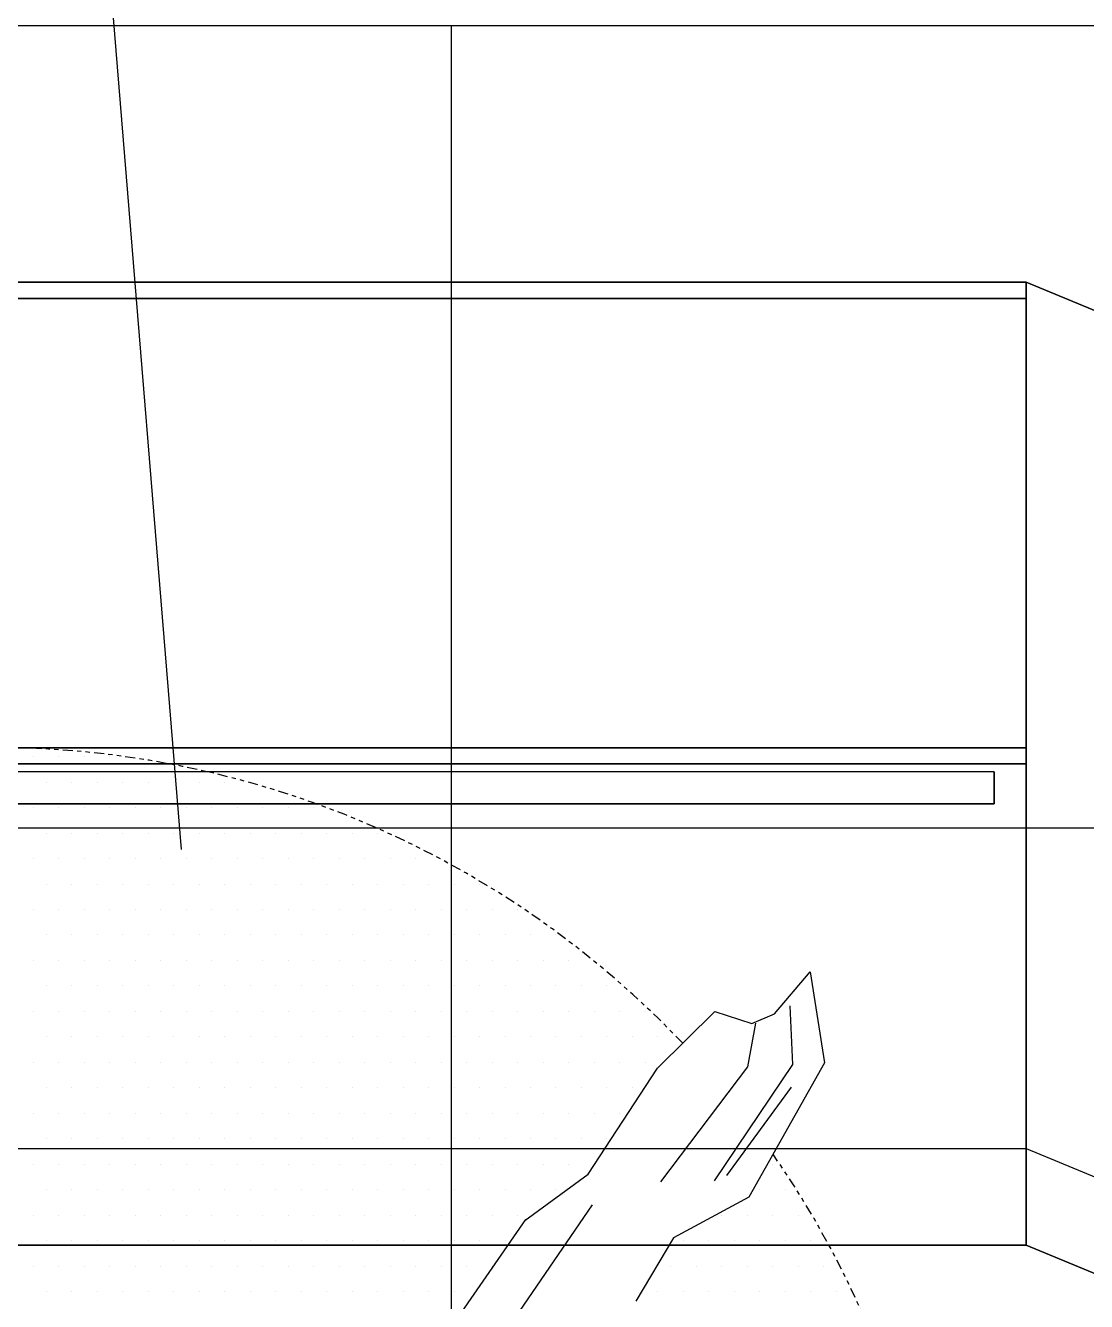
# Model space of a CAD drawing. Extents: x 10 to 414, y 6 to 280.
# Drawn here: x 213.34 to 238.12, y 183.69 to 213.51 of the extents above; entities that cross this region are included whole.
import ezdxf

# ---------------------------------------------------------------- set-up
doc = ezdxf.new("R2010")
doc.units = 0
doc.header["$LTSCALE"] = 5
doc.header["$MEASUREMENT"] = 0
doc.linetypes.add('PHANTOM', pattern=[2.5, 1.25, -0.25, 0.25, -0.25, 0.25, -0.25])
doc.layers.get('0').update_dxf_attribs({"linetype": 'CONTINUOUS'})
for name, color, linetype in [('IURI-1', 12, 'CONTINUOUS'), ('MAN', 3, 'CONTINUOUS'), ('MAN-HIDE', 7, 'CONTINUOUS'), ('PAVIMENTO', 40, 'CONTINUOUS'), ('QUOTE', 7, 'CONTINUOUS')]:
    doc.layers.add(name, color=color, linetype=linetype)

# ---------------------------------------------------------------- blocks, each defined once
blk = doc.blocks.new('SPF-P16')
at = {"layer": 'IURI-1', "color": 132, "extrusion": (1, 1.29223e-13, 1.49027e-13)}
blk.add_line((1600, -25, 60), (1600, -25, 640), dxfattribs=at)
at = {"layer": 'IURI-1', "color": 8}
for points in [[(1600, 0), (0, 0), (0, 0, 60), (1600, 0, 60)], [(0, 0, 802.49), (1600, 0, 802.49), (1600, 0, 782.42), (0, 0, 782.42)], [(0, 0, 802.49), (1600, 0, 802.49), (1600, -600, 750), (0, -600, 750)], [(1600, 0), (1600, -300), (1600, -300, 60), (1600, 0, 60)], [(1600, -600, 729.92), (1600, -600, 750), (1600, 0, 802.49), (1600, 0, 782.42)], [(1600, -300), (0, -300), (0, -300, 60), (1600, -300, 60)], [(0, -600, 750), (0, -600, 729.92), (1600, -600, 729.92), (1600, -600, 750)]]:
    blk.add_3dface(points, dxfattribs=at)
at = {"layer": 'IURI-1', "color": 132}
for points in [[(0, 0, 640), (0, 0, 60), (1600, 0, 60), (1600, 0, 640)], [(0, 0, 777.4), (0, 0, 650), (1600, 0, 650), (1600, 0, 777.4)], [(1600, 0, 60), (1600, 0, 640), (1600, -300, 640), (1600, -300, 60)], [(1600, -10, 650), (1600, -10, 640), (10, -10, 640), (10, -10, 650)], [(1600, -290, 650), (1600, -290, 640), (1600, -10, 640), (1600, -10, 650)], [(1600, -290, 650), (1600, -290, 640), (10, -290, 640), (10, -290, 650)], [(0, -300, 640), (0, -300, 60), (1600, -300, 60), (1600, -300, 640)], [(1580, -325, 620), (1580, -305, 620), (20, -305, 620), (20, -325, 620)], [(1580, -305, 80), (1580, -305, 620), (1580, -325, 620), (1580, -325, 80)], [(20, -325, 620), (1580, -325, 620), (1580, -325, 80), (20, -325, 80)], [(1600, -539.85, 650), (1600, -600, 684.84), (0, -600, 684.84), (0, -539.85, 650)], [(1600, -600, 684.84), (1600, -600, 724.9), (0, -600, 724.9), (0, -600, 684.84)]]:
    blk.add_3dface(points, dxfattribs=at)
for points, invisible_edges in [([(1600, 0, 650), (1600, -539.85, 650), (1600, -600, 684.84), (1600, -600, 724.9)], 8), ([(1600, 0, 650), (1600, 0, 777.4), (1600, -600, 724.9)], 12)]:
    blk.add_3dface(points, dxfattribs=dict(at, invisible_edges=invisible_edges))
blk = doc.blocks.new('*X11')
at = {"color": 0}
for p, q in [((682.625, 349.25), (682.625, 349.25)), ((674.6875, 333.375), (674.6875, 333.375)), ((690.5625, 333.375), (690.5625, 333.375)), ((650.875, 317.5), (650.875, 317.5)), ((666.75, 317.5), (666.75, 317.5)), ((682.625, 317.5), (682.625, 317.5)), ((698.5, 317.5), (698.5, 317.5)), ((627.0625, 301.625), (627.0625, 301.625)), ((642.9375, 301.625), (642.9375, 301.625)), ((658.8125, 301.625), (658.8125, 301.625)), ((674.6875, 301.625), (674.6875, 301.625)), ((690.5625, 301.625), (690.5625, 301.625)), ((706.4375, 301.625), (706.4375, 301.625)), ((619.125, 285.75), (619.125, 285.75)), ((635, 285.75), (635, 285.75)), ((650.875, 285.75), (650.875, 285.75)), ((666.75, 285.75), (666.75, 285.75)), ((682.625, 285.75), (682.625, 285.75)), ((698.5, 285.75), (698.5, 285.75)), ((714.375, 285.75), (714.375, 285.75)), ((611.1875, 269.875), (611.1875, 269.875)), ((627.0625, 269.875), (627.0625, 269.875)), ((642.9375, 269.875), (642.9375, 269.875)), ((658.8125, 269.875), (658.8125, 269.875)), ((674.6875, 269.875), (674.6875, 269.875)), ((690.5625, 269.875), (690.5625, 269.875)), ((706.4375, 269.875), (706.4375, 269.875)), ((722.3125, 269.875), (722.3125, 269.875)), ((603.25, 254), (603.25, 254)), ((619.125, 254), (619.125, 254)), ((635, 254), (635, 254)), ((650.875, 254), (650.875, 254)), ((666.75, 254), (666.75, 254)), ((682.625, 254), (682.625, 254)), ((698.5, 254), (698.5, 254)), ((714.375, 254), (714.375, 254)), ((730.25, 254), (730.25, 254)), ((595.3125, 238.125), (595.3125, 238.125)), ((611.1875, 238.125), (611.1875, 238.125)), ((627.0625, 238.125), (627.0625, 238.125)), ((642.9375, 238.125), (642.9375, 238.125)), ((658.8125, 238.125), (658.8125, 238.125)), ((674.6875, 238.125), (674.6875, 238.125)), ((690.5625, 238.125), (690.5625, 238.125)), ((706.4375, 238.125), (706.4375, 238.125)), ((722.3125, 238.125), (722.3125, 238.125)), ((738.1875, 238.125), (738.1875, 238.125)), ((587.375, 222.25), (587.375, 222.25)), ((603.25, 222.25), (603.25, 222.25)), ((619.125, 222.25), (619.125, 222.25)), ((635, 222.25), (635, 222.25)), ((650.875, 222.25), (650.875, 222.25)), ((666.75, 222.25), (666.75, 222.25)), ((682.625, 222.25), (682.625, 222.25)), ((698.5, 222.25), (698.5, 222.25)), ((714.375, 222.25), (714.375, 222.25)), ((730.25, 222.25), (730.25, 222.25)), ((746.125, 222.25), (746.125, 222.25)), ((579.4375, 206.375), (579.4375, 206.375)), ((595.3125, 206.375), (595.3125, 206.375)), ((611.1875, 206.375), (611.1875, 206.375)), ((627.0625, 206.375), (627.0625, 206.375)), ((642.9375, 206.375), (642.9375, 206.375)), ((658.8125, 206.375), (658.8125, 206.375)), ((674.6875, 206.375), (674.6875, 206.375)), ((690.5625, 206.375), (690.5625, 206.375)), ((706.4375, 206.375), (706.4375, 206.375)), ((722.3125, 206.375), (722.3125, 206.375)), ((738.1875, 206.375), (738.1875, 206.375)), ((754.0625, 206.375), (754.0625, 206.375)), ((571.5, 190.5), (571.5, 190.5)), ((587.375, 190.5), (587.375, 190.5)), ((603.25, 190.5), (603.25, 190.5)), ((619.125, 190.5), (619.125, 190.5)), ((635, 190.5), (635, 190.5)), ((650.875, 190.5), (650.875, 190.5)), ((666.75, 190.5), (666.75, 190.5)), ((682.625, 190.5), (682.625, 190.5)), ((698.5, 190.5), (698.5, 190.5)), ((714.375, 190.5), (714.375, 190.5)), ((730.25, 190.5), (730.25, 190.5)), ((746.125, 190.5), (746.125, 190.5)), ((762, 190.5), (762, 190.5)), ((547.6875, 174.625), (547.6875, 174.625)), ((563.5625, 174.625), (563.5625, 174.625)), ((579.4375, 174.625), (579.4375, 174.625)), ((595.3125, 174.625), (595.3125, 174.625)), ((611.1875, 174.625), (611.1875, 174.625)), ((627.0625, 174.625), (627.0625, 174.625)), ((642.9375, 174.625), (642.9375, 174.625)), ((658.8125, 174.625), (658.8125, 174.625)), ((674.6875, 174.625), (674.6875, 174.625)), ((690.5625, 174.625), (690.5625, 174.625)), ((706.4375, 174.625), (706.4375, 174.625)), ((722.3125, 174.625), (722.3125, 174.625)), ((738.1875, 174.625), (738.1875, 174.625)), ((754.0625, 174.625), (754.0625, 174.625)), ((539.75, 158.75), (539.75, 158.75)), ((555.625, 158.75), (555.625, 158.75)), ((571.5, 158.75), (571.5, 158.75)), ((587.375, 158.75), (587.375, 158.75)), ((603.25, 158.75), (603.25, 158.75)), ((619.125, 158.75), (619.125, 158.75)), ((635, 158.75), (635, 158.75)), ((650.875, 158.75), (650.875, 158.75)), ((666.75, 158.75), (666.75, 158.75)), ((682.625, 158.75), (682.625, 158.75)), ((698.5, 158.75), (698.5, 158.75)), ((714.375, 158.75), (714.375, 158.75)), ((730.25, 158.75), (730.25, 158.75)), ((746.125, 158.75), (746.125, 158.75)), ((762, 158.75), (762, 158.75)), ((531.8125, 142.875), (531.8125, 142.875)), ((547.6875, 142.875), (547.6875, 142.875)), ((563.5625, 142.875), (563.5625, 142.875)), ((579.4375, 142.875), (579.4375, 142.875)), ((595.3125, 142.875), (595.3125, 142.875)), ((611.1875, 142.875), (611.1875, 142.875)), ((627.0625, 142.875), (627.0625, 142.875)), ((642.9375, 142.875), (642.9375, 142.875)), ((658.8125, 142.875), (658.8125, 142.875)), ((674.6875, 142.875), (674.6875, 142.875)), ((690.5625, 142.875), (690.5625, 142.875)), ((706.4375, 142.875), (706.4375, 142.875)), ((722.3125, 142.875), (722.3125, 142.875)), ((738.1875, 142.875), (738.1875, 142.875)), ((754.0625, 142.875), (754.0625, 142.875)), ((769.9375, 142.875), (769.9375, 142.875)), ((523.875, 127), (523.875, 127)), ((539.75, 127), (539.75, 127)), ((555.625, 127), (555.625, 127)), ((571.5, 127), (571.5, 127)), ((587.375, 127), (587.375, 127)), ((603.25, 127), (603.25, 127)), ((619.125, 127), (619.125, 127)), ((635, 127), (635, 127)), ((650.875, 127), (650.875, 127)), ((666.75, 127), (666.75, 127)), ((682.625, 127), (682.625, 127)), ((698.5, 127), (698.5, 127)), ((714.375, 127), (714.375, 127)), ((730.25, 127), (730.25, 127)), ((746.125, 127), (746.125, 127)), ((762, 127), (762, 127)), ((777.875, 127), (777.875, 127)), ((515.9375, 111.125), (515.9375, 111.125)), ((531.8125, 111.125), (531.8125, 111.125)), ((547.6875, 111.125), (547.6875, 111.125)), ((563.5625, 111.125), (563.5625, 111.125)), ((579.4375, 111.125), (579.4375, 111.125)), ((595.3125, 111.125), (595.3125, 111.125)), ((611.1875, 111.125), (611.1875, 111.125)), ((627.0625, 111.125), (627.0625, 111.125)), ((642.9375, 111.125), (642.9375, 111.125)), ((658.8125, 111.125), (658.8125, 111.125)), ((674.6875, 111.125), (674.6875, 111.125)), ((690.5625, 111.125), (690.5625, 111.125)), ((706.4375, 111.125), (706.4375, 111.125)), ((722.3125, 111.125), (722.3125, 111.125)), ((738.1875, 111.125), (738.1875, 111.125)), ((754.0625, 111.125), (754.0625, 111.125)), ((769.9375, 111.125), (769.9375, 111.125)), ((492.125, 95.25), (492.125, 95.25)), ((508, 95.25), (508, 95.25)), ((523.875, 95.25), (523.875, 95.25)), ((539.75, 95.25), (539.75, 95.25)), ((555.625, 95.25), (555.625, 95.25)), ((571.5, 95.25), (571.5, 95.25)), ((587.375, 95.25), (587.375, 95.25)), ((603.25, 95.25), (603.25, 95.25)), ((619.125, 95.25), (619.125, 95.25)), ((635, 95.25), (635, 95.25)), ((650.875, 95.25), (650.875, 95.25)), ((666.75, 95.25), (666.75, 95.25)), ((682.625, 95.25), (682.625, 95.25)), ((698.5, 95.25), (698.5, 95.25)), ((714.375, 95.25), (714.375, 95.25)), ((730.25, 95.25), (730.25, 95.25)), ((746.125, 95.25), (746.125, 95.25)), ((762, 95.25), (762, 95.25)), ((777.875, 95.25), (777.875, 95.25)), ((484.1875, 79.375), (484.1875, 79.375)), ((500.0625, 79.375), (500.0625, 79.375)), ((515.9375, 79.375), (515.9375, 79.375)), ((531.8125, 79.375), (531.8125, 79.375)), ((547.6875, 79.375), (547.6875, 79.375)), ((563.5625, 79.375), (563.5625, 79.375)), ((579.4375, 79.375), (579.4375, 79.375)), ((595.3125, 79.375), (595.3125, 79.375)), ((611.1875, 79.375), (611.1875, 79.375)), ((627.0625, 79.375), (627.0625, 79.375)), ((642.9375, 79.375), (642.9375, 79.375)), ((658.8125, 79.375), (658.8125, 79.375)), ((674.6875, 79.375), (674.6875, 79.375)), ((690.5625, 79.375), (690.5625, 79.375)), ((706.4375, 79.375), (706.4375, 79.375)), ((722.3125, 79.375), (722.3125, 79.375)), ((738.1875, 79.375), (738.1875, 79.375)), ((754.0625, 79.375), (754.0625, 79.375)), ((769.9375, 79.375), (769.9375, 79.375)), ((476.25, 63.5), (476.25, 63.5)), ((492.125, 63.5), (492.125, 63.5)), ((508, 63.5), (508, 63.5)), ((523.875, 63.5), (523.875, 63.5)), ((539.75, 63.5), (539.75, 63.5)), ((555.625, 63.5), (555.625, 63.5)), ((571.5, 63.5), (571.5, 63.5)), ((587.375, 63.5), (587.375, 63.5)), ((603.25, 63.5), (603.25, 63.5)), ((619.125, 63.5), (619.125, 63.5)), ((635, 63.5), (635, 63.5)), ((650.875, 63.5), (650.875, 63.5)), ((666.75, 63.5), (666.75, 63.5)), ((682.625, 63.5), (682.625, 63.5)), ((698.5, 63.5), (698.5, 63.5)), ((714.375, 63.5), (714.375, 63.5)), ((730.25, 63.5), (730.25, 63.5)), ((746.125, 63.5), (746.125, 63.5)), ((762, 63.5), (762, 63.5)), ((777.875, 63.5), (777.875, 63.5)), ((468.3125, 47.625), (468.3125, 47.625)), ((484.1875, 47.625), (484.1875, 47.625)), ((500.0625, 47.625), (500.0625, 47.625)), ((515.9375, 47.625), (515.9375, 47.625)), ((531.8125, 47.625), (531.8125, 47.625)), ((547.6875, 47.625), (547.6875, 47.625)), ((563.5625, 47.625), (563.5625, 47.625)), ((579.4375, 47.625), (579.4375, 47.625)), ((595.3125, 47.625), (595.3125, 47.625)), ((611.1875, 47.625), (611.1875, 47.625)), ((627.0625, 47.625), (627.0625, 47.625)), ((642.9375, 47.625), (642.9375, 47.625)), ((658.8125, 47.625), (658.8125, 47.625)), ((674.6875, 47.625), (674.6875, 47.625)), ((690.5625, 47.625), (690.5625, 47.625)), ((706.4375, 47.625), (706.4375, 47.625)), ((722.3125, 47.625), (722.3125, 47.625)), ((738.1875, 47.625), (738.1875, 47.625)), ((754.0625, 47.625), (754.0625, 47.625)), ((769.9375, 47.625), (769.9375, 47.625)), ((785.8125, 47.625), (785.8125, 47.625)), ((460.375, 31.75), (460.375, 31.75)), ((476.25, 31.75), (476.25, 31.75)), ((492.125, 31.75), (492.125, 31.75)), ((508, 31.75), (508, 31.75)), ((523.875, 31.75), (523.875, 31.75)), ((539.75, 31.75), (539.75, 31.75)), ((555.625, 31.75), (555.625, 31.75)), ((571.5, 31.75), (571.5, 31.75)), ((587.375, 31.75), (587.375, 31.75)), ((603.25, 31.75), (603.25, 31.75)), ((619.125, 31.75), (619.125, 31.75)), ((635, 31.75), (635, 31.75)), ((650.875, 31.75), (650.875, 31.75)), ((666.75, 31.75), (666.75, 31.75)), ((682.625, 31.75), (682.625, 31.75)), ((698.5, 31.75), (698.5, 31.75)), ((714.375, 31.75), (714.375, 31.75)), ((730.25, 31.75), (730.25, 31.75)), ((746.125, 31.75), (746.125, 31.75)), ((762, 31.75), (762, 31.75)), ((777.875, 31.75), (777.875, 31.75)), ((436.5625, 15.875), (436.5625, 15.875)), ((452.4375, 15.875), (452.4375, 15.875)), ((468.3125, 15.875), (468.3125, 15.875)), ((484.1875, 15.875), (484.1875, 15.875)), ((500.0625, 15.875), (500.0625, 15.875)), ((515.9375, 15.875), (515.9375, 15.875)), ((531.8125, 15.875), (531.8125, 15.875)), ((547.6875, 15.875), (547.6875, 15.875)), ((563.5625, 15.875), (563.5625, 15.875)), ((579.4375, 15.875), (579.4375, 15.875)), ((595.3125, 15.875), (595.3125, 15.875)), ((611.1875, 15.875), (611.1875, 15.875)), ((627.0625, 15.875), (627.0625, 15.875)), ((642.9375, 15.875), (642.9375, 15.875)), ((658.8125, 15.875), (658.8125, 15.875)), ((674.6875, 15.875), (674.6875, 15.875)), ((690.5625, 15.875), (690.5625, 15.875)), ((706.4375, 15.875), (706.4375, 15.875)), ((722.3125, 15.875), (722.3125, 15.875)), ((738.1875, 15.875), (738.1875, 15.875)), ((754.0625, 15.875), (754.0625, 15.875)), ((769.9375, 15.875), (769.9375, 15.875)), ((785.8125, 15.875), (785.8125, 15.875))]:
    blk.add_line(p, q, dxfattribs=at)
blk = doc.blocks.new('*X12')
at = {"color": 0}
for p, q in [((222.25, 603.25), (222.25, 603.25)), ((238.125, 603.25), (238.125, 603.25)), ((254, 603.25), (254, 603.25)), ((269.875, 603.25), (269.875, 603.25)), ((230.1875, 587.375), (230.1875, 587.375)), ((246.0625, 587.375), (246.0625, 587.375)), ((261.9375, 587.375), (261.9375, 587.375)), ((277.8125, 587.375), (277.8125, 587.375)), ((293.6875, 587.375), (293.6875, 587.375)), ((309.5625, 587.375), (309.5625, 587.375)), ((325.4375, 587.375), (325.4375, 587.375)), ((341.3125, 587.375), (341.3125, 587.375)), ((222.25, 571.5), (222.25, 571.5)), ((238.125, 571.5), (238.125, 571.5)), ((254, 571.5), (254, 571.5)), ((269.875, 571.5), (269.875, 571.5)), ((285.75, 571.5), (285.75, 571.5)), ((301.625, 571.5), (301.625, 571.5)), ((317.5, 571.5), (317.5, 571.5)), ((333.375, 571.5), (333.375, 571.5)), ((349.25, 571.5), (349.25, 571.5)), ((365.125, 571.5), (365.125, 571.5)), ((381, 571.5), (381, 571.5)), ((396.875, 571.5), (396.875, 571.5)), ((230.1875, 555.625), (230.1875, 555.625)), ((246.0625, 555.625), (246.0625, 555.625)), ((261.9375, 555.625), (261.9375, 555.625)), ((277.8125, 555.625), (277.8125, 555.625)), ((293.6875, 555.625), (293.6875, 555.625)), ((309.5625, 555.625), (309.5625, 555.625)), ((325.4375, 555.625), (325.4375, 555.625)), ((341.3125, 555.625), (341.3125, 555.625)), ((357.1875, 555.625), (357.1875, 555.625)), ((373.0625, 555.625), (373.0625, 555.625)), ((388.9375, 555.625), (388.9375, 555.625)), ((404.8125, 555.625), (404.8125, 555.625)), ((420.6875, 555.625), (420.6875, 555.625)), ((436.5625, 555.625), (436.5625, 555.625)), ((222.25, 539.75), (222.25, 539.75)), ((238.125, 539.75), (238.125, 539.75)), ((254, 539.75), (254, 539.75)), ((269.875, 539.75), (269.875, 539.75)), ((285.75, 539.75), (285.75, 539.75)), ((301.625, 539.75), (301.625, 539.75)), ((317.5, 539.75), (317.5, 539.75)), ((333.375, 539.75), (333.375, 539.75)), ((349.25, 539.75), (349.25, 539.75)), ((365.125, 539.75), (365.125, 539.75)), ((381, 539.75), (381, 539.75)), ((396.875, 539.75), (396.875, 539.75)), ((412.75, 539.75), (412.75, 539.75)), ((428.625, 539.75), (428.625, 539.75)), ((444.5, 539.75), (444.5, 539.75)), ((460.375, 539.75), (460.375, 539.75)), ((230.1875, 523.875), (230.1875, 523.875)), ((246.0625, 523.875), (246.0625, 523.875)), ((261.9375, 523.875), (261.9375, 523.875)), ((277.8125, 523.875), (277.8125, 523.875)), ((293.6875, 523.875), (293.6875, 523.875)), ((309.5625, 523.875), (309.5625, 523.875)), ((325.4375, 523.875), (325.4375, 523.875)), ((341.3125, 523.875), (341.3125, 523.875)), ((357.1875, 523.875), (357.1875, 523.875)), ((373.0625, 523.875), (373.0625, 523.875)), ((388.9375, 523.875), (388.9375, 523.875)), ((404.8125, 523.875), (404.8125, 523.875)), ((420.6875, 523.875), (420.6875, 523.875)), ((436.5625, 523.875), (436.5625, 523.875)), ((452.4375, 523.875), (452.4375, 523.875)), ((468.3125, 523.875), (468.3125, 523.875)), ((484.1875, 523.875), (484.1875, 523.875)), ((500.0625, 523.875), (500.0625, 523.875)), ((222.25, 508), (222.25, 508)), ((238.125, 508), (238.125, 508)), ((254, 508), (254, 508)), ((269.875, 508), (269.875, 508)), ((285.75, 508), (285.75, 508)), ((301.625, 508), (301.625, 508)), ((317.5, 508), (317.5, 508)), ((333.375, 508), (333.375, 508)), ((349.25, 508), (349.25, 508)), ((365.125, 508), (365.125, 508)), ((381, 508), (381, 508)), ((396.875, 508), (396.875, 508)), ((412.75, 508), (412.75, 508)), ((428.625, 508), (428.625, 508)), ((444.5, 508), (444.5, 508)), ((460.375, 508), (460.375, 508)), ((476.25, 508), (476.25, 508)), ((492.125, 508), (492.125, 508)), ((508, 508), (508, 508)), ((523.875, 508), (523.875, 508)), ((230.1875, 492.125), (230.1875, 492.125)), ((246.0625, 492.125), (246.0625, 492.125)), ((261.9375, 492.125), (261.9375, 492.125)), ((277.8125, 492.125), (277.8125, 492.125)), ((293.6875, 492.125), (293.6875, 492.125)), ((309.5625, 492.125), (309.5625, 492.125)), ((325.4375, 492.125), (325.4375, 492.125)), ((341.3125, 492.125), (341.3125, 492.125)), ((357.1875, 492.125), (357.1875, 492.125)), ((373.0625, 492.125), (373.0625, 492.125)), ((388.9375, 492.125), (388.9375, 492.125)), ((404.8125, 492.125), (404.8125, 492.125)), ((420.6875, 492.125), (420.6875, 492.125)), ((436.5625, 492.125), (436.5625, 492.125)), ((452.4375, 492.125), (452.4375, 492.125)), ((468.3125, 492.125), (468.3125, 492.125)), ((484.1875, 492.125), (484.1875, 492.125)), ((500.0625, 492.125), (500.0625, 492.125)), ((515.9375, 492.125), (515.9375, 492.125)), ((531.8125, 492.125), (531.8125, 492.125)), ((547.6875, 492.125), (547.6875, 492.125)), ((222.25, 476.25), (222.25, 476.25)), ((238.125, 476.25), (238.125, 476.25)), ((254, 476.25), (254, 476.25)), ((269.875, 476.25), (269.875, 476.25)), ((285.75, 476.25), (285.75, 476.25)), ((301.625, 476.25), (301.625, 476.25)), ((317.5, 476.25), (317.5, 476.25)), ((333.375, 476.25), (333.375, 476.25)), ((349.25, 476.25), (349.25, 476.25)), ((365.125, 476.25), (365.125, 476.25)), ((381, 476.25), (381, 476.25)), ((396.875, 476.25), (396.875, 476.25)), ((412.75, 476.25), (412.75, 476.25)), ((428.625, 476.25), (428.625, 476.25)), ((444.5, 476.25), (444.5, 476.25)), ((460.375, 476.25), (460.375, 476.25)), ((476.25, 476.25), (476.25, 476.25)), ((492.125, 476.25), (492.125, 476.25)), ((508, 476.25), (508, 476.25)), ((523.875, 476.25), (523.875, 476.25)), ((539.75, 476.25), (539.75, 476.25)), ((555.625, 476.25), (555.625, 476.25)), ((230.1875, 460.375), (230.1875, 460.375)), ((246.0625, 460.375), (246.0625, 460.375)), ((261.9375, 460.375), (261.9375, 460.375)), ((277.8125, 460.375), (277.8125, 460.375)), ((293.6875, 460.375), (293.6875, 460.375)), ((309.5625, 460.375), (309.5625, 460.375)), ((325.4375, 460.375), (325.4375, 460.375)), ((341.3125, 460.375), (341.3125, 460.375)), ((357.1875, 460.375), (357.1875, 460.375)), ((373.0625, 460.375), (373.0625, 460.375)), ((388.9375, 460.375), (388.9375, 460.375)), ((404.8125, 460.375), (404.8125, 460.375)), ((420.6875, 460.375), (420.6875, 460.375)), ((436.5625, 460.375), (436.5625, 460.375)), ((452.4375, 460.375), (452.4375, 460.375)), ((468.3125, 460.375), (468.3125, 460.375)), ((484.1875, 460.375), (484.1875, 460.375)), ((500.0625, 460.375), (500.0625, 460.375)), ((515.9375, 460.375), (515.9375, 460.375)), ((531.8125, 460.375), (531.8125, 460.375)), ((547.6875, 460.375), (547.6875, 460.375)), ((563.5625, 460.375), (563.5625, 460.375)), ((579.4375, 460.375), (579.4375, 460.375)), ((222.25, 444.5), (222.25, 444.5)), ((238.125, 444.5), (238.125, 444.5)), ((254, 444.5), (254, 444.5)), ((269.875, 444.5), (269.875, 444.5)), ((285.75, 444.5), (285.75, 444.5)), ((301.625, 444.5), (301.625, 444.5)), ((317.5, 444.5), (317.5, 444.5)), ((333.375, 444.5), (333.375, 444.5)), ((349.25, 444.5), (349.25, 444.5)), ((365.125, 444.5), (365.125, 444.5)), ((381, 444.5), (381, 444.5)), ((396.875, 444.5), (396.875, 444.5)), ((412.75, 444.5), (412.75, 444.5)), ((428.625, 444.5), (428.625, 444.5)), ((444.5, 444.5), (444.5, 444.5)), ((460.375, 444.5), (460.375, 444.5)), ((476.25, 444.5), (476.25, 444.5)), ((492.125, 444.5), (492.125, 444.5)), ((508, 444.5), (508, 444.5)), ((523.875, 444.5), (523.875, 444.5)), ((539.75, 444.5), (539.75, 444.5)), ((555.625, 444.5), (555.625, 444.5)), ((571.5, 444.5), (571.5, 444.5)), ((587.375, 444.5), (587.375, 444.5)), ((603.25, 444.5), (603.25, 444.5)), ((230.1875, 428.625), (230.1875, 428.625)), ((246.0625, 428.625), (246.0625, 428.625)), ((261.9375, 428.625), (261.9375, 428.625)), ((277.8125, 428.625), (277.8125, 428.625)), ((293.6875, 428.625), (293.6875, 428.625)), ((309.5625, 428.625), (309.5625, 428.625)), ((325.4375, 428.625), (325.4375, 428.625)), ((341.3125, 428.625), (341.3125, 428.625)), ((357.1875, 428.625), (357.1875, 428.625)), ((373.0625, 428.625), (373.0625, 428.625)), ((388.9375, 428.625), (388.9375, 428.625)), ((404.8125, 428.625), (404.8125, 428.625)), ((420.6875, 428.625), (420.6875, 428.625)), ((436.5625, 428.625), (436.5625, 428.625)), ((452.4375, 428.625), (452.4375, 428.625)), ((468.3125, 428.625), (468.3125, 428.625)), ((484.1875, 428.625), (484.1875, 428.625)), ((500.0625, 428.625), (500.0625, 428.625)), ((515.9375, 428.625), (515.9375, 428.625)), ((531.8125, 428.625), (531.8125, 428.625)), ((547.6875, 428.625), (547.6875, 428.625)), ((563.5625, 428.625), (563.5625, 428.625)), ((579.4375, 428.625), (579.4375, 428.625)), ((595.3125, 428.625), (595.3125, 428.625)), ((611.1875, 428.625), (611.1875, 428.625)), ((222.25, 412.75), (222.25, 412.75)), ((238.125, 412.75), (238.125, 412.75)), ((254, 412.75), (254, 412.75)), ((269.875, 412.75), (269.875, 412.75)), ((285.75, 412.75), (285.75, 412.75)), ((301.625, 412.75), (301.625, 412.75)), ((317.5, 412.75), (317.5, 412.75)), ((333.375, 412.75), (333.375, 412.75)), ((349.25, 412.75), (349.25, 412.75)), ((365.125, 412.75), (365.125, 412.75)), ((381, 412.75), (381, 412.75)), ((396.875, 412.75), (396.875, 412.75)), ((412.75, 412.75), (412.75, 412.75)), ((428.625, 412.75), (428.625, 412.75)), ((444.5, 412.75), (444.5, 412.75)), ((460.375, 412.75), (460.375, 412.75)), ((476.25, 412.75), (476.25, 412.75)), ((492.125, 412.75), (492.125, 412.75)), ((508, 412.75), (508, 412.75)), ((523.875, 412.75), (523.875, 412.75)), ((539.75, 412.75), (539.75, 412.75)), ((555.625, 412.75), (555.625, 412.75)), ((571.5, 412.75), (571.5, 412.75)), ((587.375, 412.75), (587.375, 412.75)), ((603.25, 412.75), (603.25, 412.75)), ((230.1875, 396.875), (230.1875, 396.875)), ((246.0625, 396.875), (246.0625, 396.875)), ((261.9375, 396.875), (261.9375, 396.875)), ((277.8125, 396.875), (277.8125, 396.875)), ((293.6875, 396.875), (293.6875, 396.875)), ((309.5625, 396.875), (309.5625, 396.875)), ((325.4375, 396.875), (325.4375, 396.875)), ((341.3125, 396.875), (341.3125, 396.875)), ((357.1875, 396.875), (357.1875, 396.875)), ((373.0625, 396.875), (373.0625, 396.875)), ((388.9375, 396.875), (388.9375, 396.875)), ((404.8125, 396.875), (404.8125, 396.875)), ((420.6875, 396.875), (420.6875, 396.875)), ((436.5625, 396.875), (436.5625, 396.875)), ((452.4375, 396.875), (452.4375, 396.875)), ((468.3125, 396.875), (468.3125, 396.875)), ((484.1875, 396.875), (484.1875, 396.875)), ((500.0625, 396.875), (500.0625, 396.875)), ((515.9375, 396.875), (515.9375, 396.875)), ((531.8125, 396.875), (531.8125, 396.875)), ((547.6875, 396.875), (547.6875, 396.875)), ((563.5625, 396.875), (563.5625, 396.875)), ((579.4375, 396.875), (579.4375, 396.875)), ((595.3125, 396.875), (595.3125, 396.875)), ((222.25, 381), (222.25, 381)), ((238.125, 381), (238.125, 381)), ((254, 381), (254, 381)), ((269.875, 381), (269.875, 381)), ((285.75, 381), (285.75, 381)), ((301.625, 381), (301.625, 381)), ((317.5, 381), (317.5, 381)), ((333.375, 381), (333.375, 381)), ((349.25, 381), (349.25, 381)), ((365.125, 381), (365.125, 381)), ((381, 381), (381, 381)), ((396.875, 381), (396.875, 381)), ((412.75, 381), (412.75, 381)), ((428.625, 381), (428.625, 381)), ((444.5, 381), (444.5, 381)), ((460.375, 381), (460.375, 381)), ((476.25, 381), (476.25, 381)), ((492.125, 381), (492.125, 381)), ((508, 381), (508, 381)), ((523.875, 381), (523.875, 381)), ((539.75, 381), (539.75, 381)), ((555.625, 381), (555.625, 381)), ((571.5, 381), (571.5, 381)), ((587.375, 381), (587.375, 381)), ((230.1875, 365.125), (230.1875, 365.125)), ((246.0625, 365.125), (246.0625, 365.125)), ((261.9375, 365.125), (261.9375, 365.125)), ((277.8125, 365.125), (277.8125, 365.125)), ((293.6875, 365.125), (293.6875, 365.125)), ((309.5625, 365.125), (309.5625, 365.125)), ((325.4375, 365.125), (325.4375, 365.125)), ((341.3125, 365.125), (341.3125, 365.125)), ((357.1875, 365.125), (357.1875, 365.125)), ((373.0625, 365.125), (373.0625, 365.125)), ((388.9375, 365.125), (388.9375, 365.125)), ((404.8125, 365.125), (404.8125, 365.125)), ((420.6875, 365.125), (420.6875, 365.125)), ((436.5625, 365.125), (436.5625, 365.125)), ((452.4375, 365.125), (452.4375, 365.125)), ((468.3125, 365.125), (468.3125, 365.125)), ((484.1875, 365.125), (484.1875, 365.125)), ((500.0625, 365.125), (500.0625, 365.125)), ((515.9375, 365.125), (515.9375, 365.125)), ((531.8125, 365.125), (531.8125, 365.125)), ((547.6875, 365.125), (547.6875, 365.125)), ((563.5625, 365.125), (563.5625, 365.125)), ((579.4375, 365.125), (579.4375, 365.125)), ((222.25, 349.25), (222.25, 349.25)), ((238.125, 349.25), (238.125, 349.25)), ((254, 349.25), (254, 349.25)), ((269.875, 349.25), (269.875, 349.25)), ((285.75, 349.25), (285.75, 349.25)), ((301.625, 349.25), (301.625, 349.25)), ((317.5, 349.25), (317.5, 349.25)), ((333.375, 349.25), (333.375, 349.25)), ((349.25, 349.25), (349.25, 349.25)), ((365.125, 349.25), (365.125, 349.25)), ((381, 349.25), (381, 349.25)), ((396.875, 349.25), (396.875, 349.25)), ((412.75, 349.25), (412.75, 349.25)), ((428.625, 349.25), (428.625, 349.25)), ((444.5, 349.25), (444.5, 349.25)), ((460.375, 349.25), (460.375, 349.25)), ((476.25, 349.25), (476.25, 349.25)), ((492.125, 349.25), (492.125, 349.25)), ((508, 349.25), (508, 349.25)), ((523.875, 349.25), (523.875, 349.25)), ((539.75, 349.25), (539.75, 349.25)), ((555.625, 349.25), (555.625, 349.25)), ((571.5, 349.25), (571.5, 349.25)), ((230.1875, 333.375), (230.1875, 333.375)), ((246.0625, 333.375), (246.0625, 333.375)), ((261.9375, 333.375), (261.9375, 333.375)), ((277.8125, 333.375), (277.8125, 333.375)), ((293.6875, 333.375), (293.6875, 333.375)), ((309.5625, 333.375), (309.5625, 333.375)), ((325.4375, 333.375), (325.4375, 333.375)), ((341.3125, 333.375), (341.3125, 333.375)), ((357.1875, 333.375), (357.1875, 333.375)), ((373.0625, 333.375), (373.0625, 333.375)), ((388.9375, 333.375), (388.9375, 333.375)), ((404.8125, 333.375), (404.8125, 333.375)), ((420.6875, 333.375), (420.6875, 333.375)), ((436.5625, 333.375), (436.5625, 333.375)), ((452.4375, 333.375), (452.4375, 333.375)), ((468.3125, 333.375), (468.3125, 333.375)), ((484.1875, 333.375), (484.1875, 333.375)), ((500.0625, 333.375), (500.0625, 333.375)), ((515.9375, 333.375), (515.9375, 333.375)), ((531.8125, 333.375), (531.8125, 333.375)), ((547.6875, 333.375), (547.6875, 333.375)), ((222.25, 317.5), (222.25, 317.5)), ((238.125, 317.5), (238.125, 317.5)), ((254, 317.5), (254, 317.5)), ((269.875, 317.5), (269.875, 317.5)), ((285.75, 317.5), (285.75, 317.5)), ((301.625, 317.5), (301.625, 317.5)), ((317.5, 317.5), (317.5, 317.5)), ((333.375, 317.5), (333.375, 317.5)), ((349.25, 317.5), (349.25, 317.5)), ((365.125, 317.5), (365.125, 317.5)), ((381, 317.5), (381, 317.5)), ((396.875, 317.5), (396.875, 317.5)), ((412.75, 317.5), (412.75, 317.5)), ((428.625, 317.5), (428.625, 317.5)), ((444.5, 317.5), (444.5, 317.5)), ((460.375, 317.5), (460.375, 317.5)), ((476.25, 317.5), (476.25, 317.5)), ((492.125, 317.5), (492.125, 317.5)), ((508, 317.5), (508, 317.5)), ((523.875, 317.5), (523.875, 317.5)), ((230.1875, 301.625), (230.1875, 301.625)), ((246.0625, 301.625), (246.0625, 301.625)), ((261.9375, 301.625), (261.9375, 301.625)), ((277.8125, 301.625), (277.8125, 301.625)), ((293.6875, 301.625), (293.6875, 301.625)), ((309.5625, 301.625), (309.5625, 301.625)), ((325.4375, 301.625), (325.4375, 301.625)), ((341.3125, 301.625), (341.3125, 301.625)), ((357.1875, 301.625), (357.1875, 301.625)), ((373.0625, 301.625), (373.0625, 301.625)), ((388.9375, 301.625), (388.9375, 301.625)), ((404.8125, 301.625), (404.8125, 301.625)), ((420.6875, 301.625), (420.6875, 301.625)), ((436.5625, 301.625), (436.5625, 301.625)), ((452.4375, 301.625), (452.4375, 301.625)), ((468.3125, 301.625), (468.3125, 301.625)), ((484.1875, 301.625), (484.1875, 301.625)), ((500.0625, 301.625), (500.0625, 301.625)), ((515.9375, 301.625), (515.9375, 301.625)), ((222.25, 285.75), (222.25, 285.75)), ((238.125, 285.75), (238.125, 285.75)), ((254, 285.75), (254, 285.75)), ((269.875, 285.75), (269.875, 285.75)), ((285.75, 285.75), (285.75, 285.75)), ((301.625, 285.75), (301.625, 285.75)), ((317.5, 285.75), (317.5, 285.75)), ((333.375, 285.75), (333.375, 285.75)), ((349.25, 285.75), (349.25, 285.75)), ((365.125, 285.75), (365.125, 285.75)), ((381, 285.75), (381, 285.75)), ((396.875, 285.75), (396.875, 285.75)), ((412.75, 285.75), (412.75, 285.75)), ((428.625, 285.75), (428.625, 285.75)), ((444.5, 285.75), (444.5, 285.75)), ((460.375, 285.75), (460.375, 285.75)), ((476.25, 285.75), (476.25, 285.75)), ((492.125, 285.75), (492.125, 285.75)), ((508, 285.75), (508, 285.75)), ((230.1875, 269.875), (230.1875, 269.875)), ((246.0625, 269.875), (246.0625, 269.875)), ((261.9375, 269.875), (261.9375, 269.875)), ((277.8125, 269.875), (277.8125, 269.875)), ((293.6875, 269.875), (293.6875, 269.875)), ((309.5625, 269.875), (309.5625, 269.875)), ((325.4375, 269.875), (325.4375, 269.875)), ((341.3125, 269.875), (341.3125, 269.875)), ((357.1875, 269.875), (357.1875, 269.875)), ((373.0625, 269.875), (373.0625, 269.875)), ((388.9375, 269.875), (388.9375, 269.875)), ((404.8125, 269.875), (404.8125, 269.875)), ((420.6875, 269.875), (420.6875, 269.875)), ((436.5625, 269.875), (436.5625, 269.875)), ((452.4375, 269.875), (452.4375, 269.875)), ((468.3125, 269.875), (468.3125, 269.875)), ((484.1875, 269.875), (484.1875, 269.875))]:
    blk.add_line(p, q, dxfattribs=at)
blk = doc.blocks.new('MAN-PIA')
at = {"layer": 'MAN', "color": 3}
for p, q in [((683.83, 442.97, 1100), (706.05, 469.26, 1100)), ((706.05, 469.26, 1100), (714.92, 412.55, 1100)), ((610.87, 409.15, 1100), (646.67, 444.35, 1100)), ((646.67, 444.35, 1100), (669.74, 436.92, 1100)), ((669.74, 436.92, 1100), (683.83, 442.97, 1100)), ((567.76, 343.01, 1100), (610.87, 409.15, 1100)), ((714.92, 412.55, 1100), (667.86, 328.68, 1100)), ((528.19, 314.18, 1100), (567.76, 343.01, 1100)), ((667.86, 328.68, 1100), (620.87, 303.31, 1100)), ((528.61, 314.75, 1100), (472.53, 233.81, 1100)), ((620.87, 303.31, 1100), (597.33, 264.04, 1100))]:
    blk.add_line(p, q, dxfattribs=at)
at = {"layer": 'MAN', "color": 7, "elevation": 1100}
for points in [[(693.37, 447.97), (695.04, 411.35), (646.23, 339.03)], [(671.84, 437.21), (666.93, 409.96), (612.67, 338.39)], [(694.14, 397.24), (653.95, 342.31)], [(570.16, 324.01), (495.41, 214.78), (479.64, 189.18), (470.72, 138.35), (453.93, 110.74)]]:
    blk.add_lwpolyline(points, dxfattribs=at)
at = {"layer": 'MAN', "color": 7, "linetype": 'PHANTOM'}
for start, end in [(43.47647, 109.54936), (358.25554, 34.82493)]:
    blk.add_arc((197.76, 17.99, 1100), 590.99, start, end, dxfattribs=at)
at = {"layer": 'MAN-HIDE', "invisible_edges": 15}
for points in [[(374.16, 149.94, 1100), (621.58, 445.95, 1100), (714.87, 490.5, 1100), (743.27, 415.53, 1100)], [(244.39, 105.33, 1100), (374.16, 149.94, 1100), (743.27, 415.53, 1100), (432.98, -18.35, 1100)]]:
    blk.add_3dface(points, dxfattribs=at)
at = {"layer": 'MAN', "color": 7}
blk.add_blockref('*X12', (0, 0, 1100), dxfattribs=at)
at = {"layer": 'MAN', "color": 7, "linetype": 'PHANTOM'}
blk.add_blockref('*X11', (0, 0, 1100), dxfattribs=at)
blk = doc.blocks.new('SPF-R45')
blk.add_line((0, -600, 750), (83.15, -634.44, 750))
at = {"layer": 'IURI-1', "color": 8}
for points in [[(0, 0, 802.49), (507.41, -210.18, 802.49), (83.15, -634.44, 750), (0, -600, 750)], [(0, 0, 802.49), (507.41, -210.18, 802.49), (507.41, -210.18, 782.42), (0, 0, 782.42)], [(0, -600, 729.92), (0, -600, 750), (0, 0, 802.49), (0, 0, 782.42)], [(83.15, -634.44, 729.92), (83.15, -634.44, 750), (507.41, -210.18, 802.49), (507.41, -210.18, 782.42)], [(0, -600, 750), (0, -600, 729.92), (83.15, -634.44, 729.92), (83.15, -634.44, 750)]]:
    blk.add_3dface(points, dxfattribs=at)
at = {"layer": 'IURI-1', "color": 132}
for points in [[(0, 0, 777.4), (0, 0, 650), (507.41, -210.18, 650), (507.41, -210.18, 777.4)], [(125.68, -591.91, 650), (83.15, -634.44, 684.84), (0, -600, 684.84), (0, -539.85, 650)], [(83.15, -634.44, 684.84), (83.15, -634.44, 724.9), (0, -600, 724.9), (0, -600, 684.84)]]:
    blk.add_3dface(points, dxfattribs=at)
for points, invisible_edges in [([(0, 0, 650), (0, 0, 777.4), (0, -600, 724.9)], 12), ([(0, 0, 650), (0, -539.85, 650), (0, -600, 684.84), (0, -600, 724.9)], 8), ([(507.41, -210.18, 650), (125.68, -591.91, 650), (83.15, -634.44, 684.84), (83.15, -634.44, 724.9)], 8), ([(507.41, -210.18, 650), (507.41, -210.18, 777.4), (83.15, -634.44, 724.9)], 12)]:
    blk.add_3dface(points, dxfattribs=dict(at, invisible_edges=invisible_edges))

msp = doc.modelspace()

# ---------------------------------------------------------------- linework, layer by layer
at = {"layer": 'PAVIMENTO'}
for p, q in [((137.034, 213.511), (287.034, 213.511)), ((223.284, 213.511), (223.284, 67.261)), ((137.034, 194.761), (287.034, 194.761))]:
    msp.add_line(p, q, dxfattribs=at)
at = {"layer": 'QUOTE'}
msp.add_line((216.988, 194.253, 75), (213.363, 238.564, 75), dxfattribs=at)

# ---------------------------------------------------------------- block references
at = {"xscale": 0.03750000000000001, "yscale": 0.03750000000000001, "zscale": 0.03750000000000001}
msp.add_blockref('MAN-PIA', (205.193, 173.804), dxfattribs=at)
at = {"layer": 'QUOTE', "xscale": 0.03750000000000001, "yscale": 0.03750000000000001, "zscale": 0.03750000000000001}
for name, p in [('SPF-P16', (176.715, 207.511)), ('SPF-R45', (236.715, 207.511))]:
    msp.add_blockref(name, p, dxfattribs=at)

doc.saveas('drawing.dxf')
